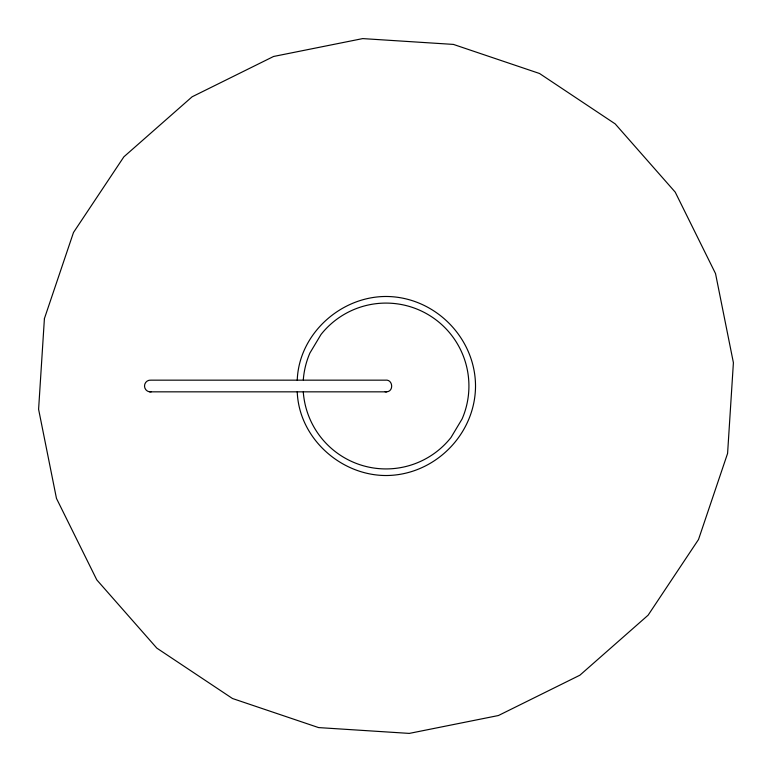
<?xml version="1.0" encoding="UTF-8"?>
<svg xmlns="http://www.w3.org/2000/svg" width="772" height="772" viewBox="0 0 772 772"><rect width="100%" height="100%" fill="white"/><g stroke="black" fill="none" stroke-linecap="round" stroke-linejoin="round"><path stroke-width="1.16" d="M297.239 380.21C298.87 334.151 340.423 296.545 386 296.477C434.491 296.631 475.369 337.509 475.523 386C475.369 434.491 434.491 475.369 386 475.523C340.423 475.455 298.87 437.849 297.239 391.79M149.681 391.838L386.675 391.838C394.202 391.259 392.794 379.013 385.325 380.162L151.013 380.162A5.877 5.829 -90 0 0 144.518 386.096A5.877 5.829 -90 0 0 151.196 391.819M385.141 391.819L386.675 391.838M303.28 391.935A82.932 82.932 0 0 0 450.983 437.521L462.1 418.955A82.932 82.932 0 0 0 321.017 334.479L309.9 353.045A82.932 82.932 0 0 0 303.3 379.834M44.409 318.595L38.6 409.295L56.472 498.422L96.789 579.878L156.822 648.123L232.478 698.506L318.595 727.591L409.295 733.4L498.422 715.528L579.878 675.211L648.123 615.178L698.506 539.522L727.591 453.405L733.4 362.705L715.528 273.577L675.211 192.122L615.178 123.877L539.522 73.494L453.405 44.409L362.705 38.6L273.577 56.472L192.122 96.789L123.877 156.822L73.494 232.478L44.409 318.595"/></g></svg>
